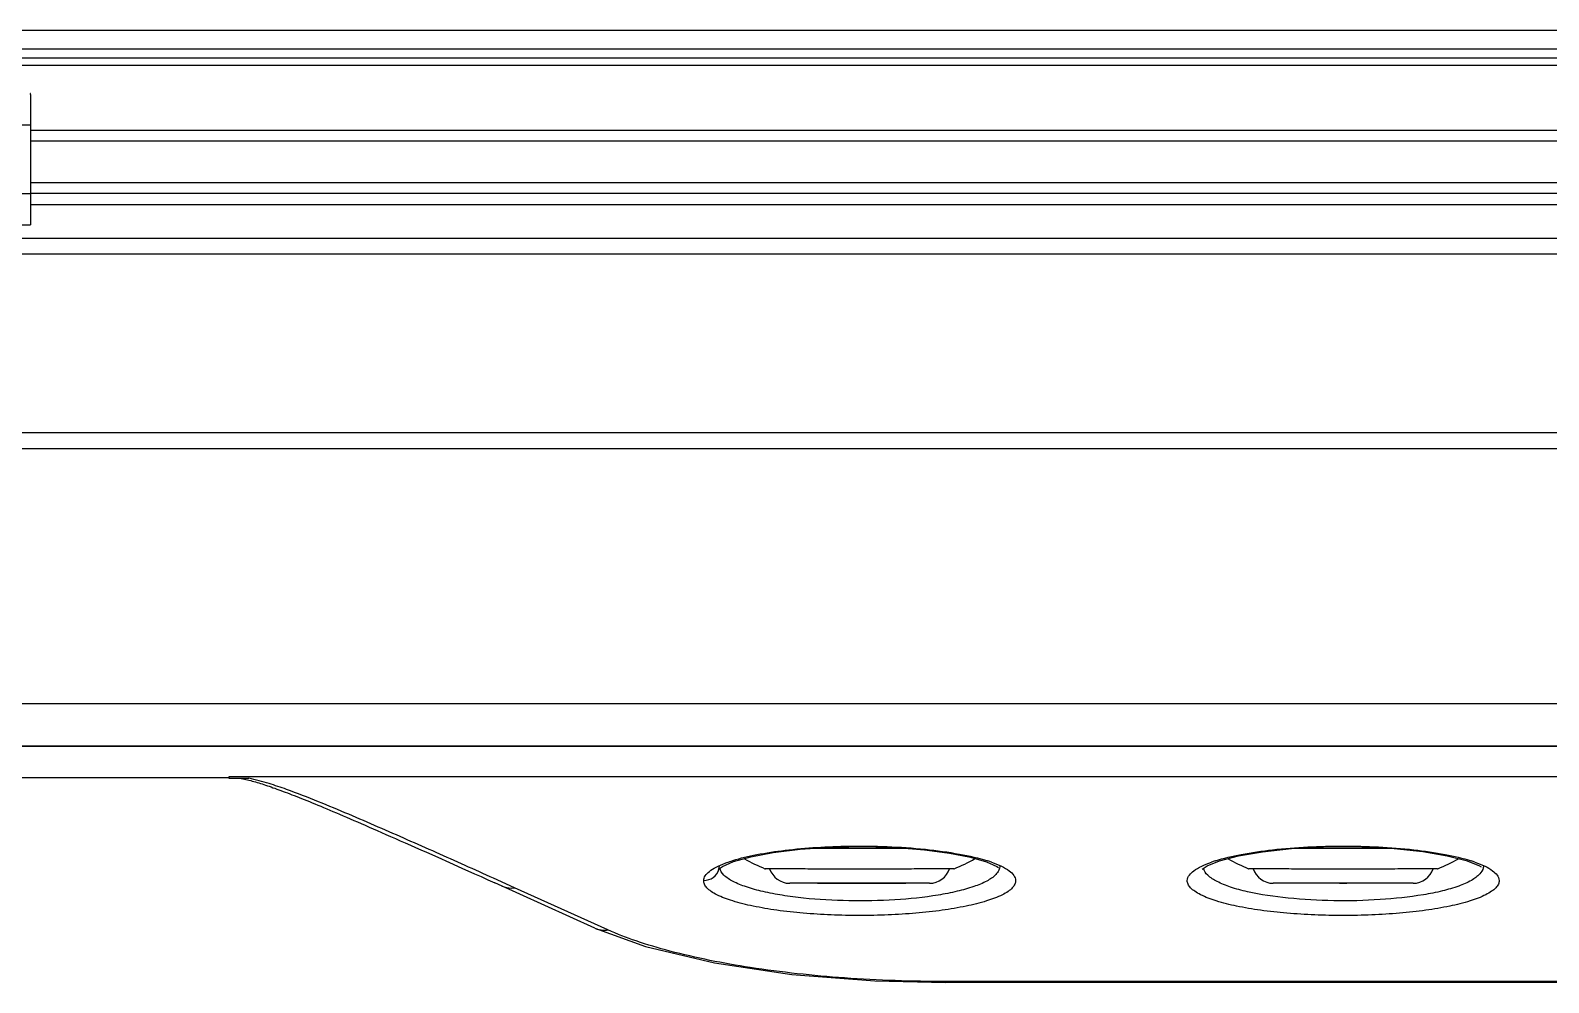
# Model space of a CAD drawing. Header units: millimetres. Extents: x -1538 to 3410, y -1646 to 2016.
# Drawn here: x -104.3 to 40.1, y -1607.4 to -1516.9 of the extents above; entities that cross this region are included whole.
import ezdxf

# ---------------------------------------------------------------- set-up
doc = ezdxf.new("R2010")
doc.units = ezdxf.units.MM
doc.header["$LTSCALE"] = 23.1
doc.layers.get('0').update_dxf_attribs({"linetype": 'CONTINUOUS'})

msp = doc.modelspace()

# ---------------------------------------------------------------- linework, layer by layer
at = {"linetype": 'Continuous'}
for p, q in [((647.03, -1516.86), (-171.77, -1516.86)), ((647.03, -1518.66), (-171.77, -1518.66)), ((-145.17, -1520.16), (564, -1520.16)), ((-144.47, -1519.46), (581.53, -1519.46)), ((-104.32, -1522.97), (-104.32, -1535.36)), ((-136.67, -1525.86), (-104.32, -1525.86)), ((-104.32, -1526.36), (561.47, -1526.36)), ((-104.32, -1527.36), (561.47, -1527.36)), ((561.47, -1531.36), (-104.32, -1531.36)), ((-136.16, -1532.36), (-104.32, -1532.36)), ((561.47, -1532.36), (-104.32, -1532.36)), ((561.47, -1533.46), (-104.32, -1533.46)), ((-159.16, -1536.61), (599.04, -1536.61)), ((-136.05, -1535.36), (-104.32, -1535.36)), ((-159.07, -1538.11), (598.93, -1538.11)), ((-159.07, -1555.11), (598.93, -1555.11)), ((-159.07, -1556.61), (598.93, -1556.61)), ((598.43, -1580.91), (-158.57, -1580.91)), ((209.43, -1584.96), (-159.67, -1584.96)), ((598.43, -1584.91), (-158.57, -1584.91)), ((-85.47, -1587.93), (-208.93, -1587.93)), ((522.53, -1587.83), (-85.47, -1587.83)), ((-85.47, -1587.83), (-85.47, -1587.98)), ((-85.47, -1587.98), (-83.56, -1587.98)), ((-66.67, -1595.01), (-65.59, -1595.49)), ((-65.59, -1595.49), (-64.48, -1595.99)), ((-20.74, -1594.66), (-30.2, -1594.66)), ((-26.51, -1594.43), (-26.49, -1594.48)), ((25.46, -1594.66), (15.58, -1594.66)), ((20.55, -1594.47), (20.55, -1594.42)), ((-64.48, -1595.99), (-63.32, -1596.51)), ((-34.47, -1596.58), (-34.43, -1596.58)), ((-16.5, -1596.58), (-16.47, -1596.58)), ((11.53, -1596.58), (11.57, -1596.58)), ((29.5, -1596.58), (29.53, -1596.58)), ((-58.28, -1598.39), (-60.28, -1597.49)), ((-50.64, -1602.23), (-60.18, -1597.92)), ((-49.41, -1602.39), (-58.28, -1598.39)), ((-18.82, -1597.96), (-32.12, -1597.96)), ((-29.47, -1597.96), (-21.08, -1597.96)), ((27.18, -1597.96), (13.88, -1597.96)), ((20.18, -1597.96), (20.88, -1597.96)), ((61.43, -1607.3), (-17.25, -1607.3)), ((-17.25, -1607.41), (-17.25, -1607.3)), ((61.43, -1607.41), (-17.25, -1607.41))]:
    msp.add_line(p, q, dxfattribs=at)
for points in [[(-84.4, -1587.98), (-84.28, -1588), (-84.14, -1588.03), (-83.99, -1588.06), (-83.85, -1588.09), (-83.7, -1588.12), (-83.55, -1588.16), (-83.39, -1588.2)], [(-83.39, -1588.2), (-83.24, -1588.24), (-83.09, -1588.28), (-82.93, -1588.33), (-82.77, -1588.37)], [(-82.77, -1588.37), (-82.62, -1588.42), (-82.46, -1588.47), (-82.29, -1588.52), (-82.13, -1588.57), (-81.97, -1588.63), (-81.8, -1588.68), (-81.63, -1588.74)], [(-81.63, -1588.74), (-81.45, -1588.8), (-81.27, -1588.87), (-81.09, -1588.93), (-80.9, -1589), (-80.71, -1589.07), (-80.51, -1589.14), (-80.31, -1589.22), (-80.1, -1589.29), (-79.89, -1589.37), (-79.68, -1589.46), (-79.46, -1589.54), (-79.24, -1589.63), (-79.01, -1589.72), (-78.78, -1589.81), (-78.55, -1589.9), (-78.31, -1590), (-78.06, -1590.1), (-77.81, -1590.2), (-77.55, -1590.3), (-77.28, -1590.41), (-77.01, -1590.53), (-76.73, -1590.64), (-76.45, -1590.76), (-76.16, -1590.88), (-75.86, -1591.01), (-75.56, -1591.13), (-75.24, -1591.27), (-74.93, -1591.4), (-74.6, -1591.54), (-74.27, -1591.68), (-73.93, -1591.83), (-73.59, -1591.98), (-73.23, -1592.13), (-72.88, -1592.28), (-72.51, -1592.44), (-72.13, -1592.61), (-71.75, -1592.77), (-71.35, -1592.95), (-70.94, -1593.13), (-70.52, -1593.31), (-70.08, -1593.5), (-69.63, -1593.7), (-69.17, -1593.91), (-68.69, -1594.12), (-68.2, -1594.33), (-67.7, -1594.56), (-67.19, -1594.78), (-66.67, -1595.01)], [(-38.51, -1596.35), (-37.47, -1595.9), (-35.83, -1595.44), (-33.69, -1595.04), (-31.12, -1594.73), (-28.23, -1594.53), (-26.49, -1594.48)], [(-26.49, -1594.48), (-24.91, -1594.47), (-21.99, -1594.56), (-19.3, -1594.78), (-16.92, -1595.09), (-14.93, -1595.48), (-13.4, -1595.93), (-12.41, -1596.36), (-12.25, -1596.45)], [(7.11, -1596.62), (7.12, -1596.62), (7.6, -1596.3), (8.77, -1595.83), (10.56, -1595.36), (12.87, -1594.96), (15.6, -1594.66), (18.66, -1594.5), (20.55, -1594.47)], [(20.55, -1594.47), (22.31, -1594.49), (25.37, -1594.65), (28.1, -1594.94), (30.42, -1595.34), (32.23, -1595.8), (33.43, -1596.28), (33.66, -1596.4)], [(-63.32, -1596.51), (-62.11, -1597.05), (-61.48, -1597.33), (-60.84, -1597.62), (-60.18, -1597.92)], [(-38.89, -1596.61), (-38.89, -1596.62), (-38.51, -1596.35)], [(-50.65, -1602.23), (-45.83, -1603.98), (-39.27, -1605.53), (-31.9, -1606.62), (-24.02, -1607.24), (-17.25, -1607.41)]]:
    msp.add_lwpolyline(points, dxfattribs=at)
for centre, radius, start, end in [((-26.66, -1578.17), 20, 240.7633, 247.0218), ((-24.27, -1578.17), 20, 292.9782, 299.254), ((-17.27, -1608.33), 13.12, 70.6453, 72.2125), ((12.32, -1608.21), 12.99, 107.7743, 109.4199), ((19.34, -1578.17), 20, 240.7791, 247.0218), ((21.73, -1578.17), 20, 292.9782, 299.2236), ((28.74, -1608.24), 13.03, 70.6446, 72.2225), ((-33.47, -1650.14), 53.57, 90.5803, 91.0353), ((-32.12, -1595.96), 2, 197.8768, 270), ((-18.82, -1595.96), 2, 270, 342.1233), ((-17.64, -1662.39), 65.82, 89.0071, 89.3774), ((12.53, -1650.14), 53.57, 90.5803, 91.0353), ((13.88, -1595.96), 2, 197.8768, 270), ((27.18, -1595.96), 2, 270, 342.1233), ((28.36, -1662.39), 65.82, 89.0071, 89.3774), ((-49.78, -1600.33), 2.09, 245.6808, 251.6431)]:
    msp.add_arc(centre, radius, start, end, dxfattribs=at)
for points, knots in [([(-104.32, -1522.97), (-104.32, -1522.95), (-104.32, -1522.93), (-104.33, -1522.89), (-104.35, -1522.87), (-104.37, -1522.86), (-104.38, -1522.86)], [0, 0, 0, 0, 0.336659, 0.591295, 0.793742, 1, 1, 1, 1]), ([(-60.28, -1597.49), (-62.09, -1596.67), (-65.75, -1595.03), (-70.34, -1593), (-74.08, -1591.39), (-76.98, -1590.18), (-79.5, -1589.19), (-81.71, -1588.44), (-82.91, -1588.11), (-83.56, -1587.98)], [0, 0, 0, 0, 0.237401, 0.477014, 0.598493, 0.722378, 0.851668, 0.921192, 1, 1, 1, 1]), ([(-26.49, -1594.43), (-24.07, -1594.39), (-20.53, -1594.52), (-16.12, -1595.11), (-14.15, -1595.56), (-13.26, -1595.84)], [0, 0, 0, 0, 0.545549, 0.791926, 1, 1, 1, 1]), ([(-38.27, -1596.05), (-38.21, -1596.03), (-37.97, -1595.94), (-37.72, -1595.86), (-37.53, -1595.8)], [0, 0, 0, 0, 0.239962, 1, 1, 1, 1]), ([(-37.53, -1595.8), (-36.79, -1595.56), (-35.14, -1595.18), (-31.46, -1594.63), (-28.52, -1594.46), (-26.49, -1594.43)], [0, 0, 0, 0, 0.210198, 0.454705, 1, 1, 1, 1]), ([(8.35, -1595.83), (9.16, -1595.57), (10.98, -1595.15), (15.03, -1594.57), (18.28, -1594.42), (20.52, -1594.42)], [0, 0, 0, 0, 0.208309, 0.453478, 1, 1, 1, 1]), ([(20.52, -1594.42), (22.77, -1594.42), (26.02, -1594.57), (30.09, -1595.15), (31.9, -1595.57), (32.72, -1595.83)], [0, 0, 0, 0, 0.546518, 0.791704, 1, 1, 1, 1]), ([(-40.3, -1597.69), (-40.29, -1597.54), (-40.16, -1597.2), (-39.73, -1596.78), (-39.08, -1596.38), (-38.56, -1596.16), (-38.27, -1596.05)], [0, 0, 0, 0, 0.168199, 0.381181, 0.657724, 1, 1, 1, 1]), ([(-40.3, -1597.69), (-39.98, -1597.69), (-39.32, -1597.49), (-38.93, -1596.93), (-38.85, -1596.62)], [0, 0, 0, 0, 0.504941, 1, 1, 1, 1]), ([(-12.52, -1597.14), (-12.76, -1597.39), (-13.44, -1597.83), (-14.69, -1598.33), (-16.25, -1598.76), (-18.74, -1599.25), (-22.19, -1599.6), (-26.48, -1599.67), (-30.06, -1599.49), (-32.77, -1599.13), (-34.59, -1598.79), (-36.16, -1598.36), (-37.43, -1597.86), (-38.34, -1597.3), (-38.72, -1596.78), (-38.77, -1596.53)], [0, 0, 0, 0, 0.037713, 0.087128, 0.146696, 0.214102, 0.364806, 0.524901, 0.682234, 0.755867, 0.823676, 0.883766, 0.933838, 0.972247, 1, 1, 1, 1]), ([(-34.01, -1596.57), (-33.5, -1596.57), (-32.3, -1596.57), (-30.29, -1596.57), (-27.94, -1596.58), (-25.47, -1596.58), (-22.99, -1596.58), (-20.64, -1596.57), (-18.64, -1596.57), (-17.43, -1596.57), (-16.92, -1596.57)], [0, 0, 0, 0, 0.088531, 0.212156, 0.352664, 0.499999, 0.647334, 0.787842, 0.911468, 1, 1, 1, 1]), ([(-12.92, -1595.95), (-12.6, -1596.07), (-12.02, -1596.3), (-11.28, -1596.71), (-10.79, -1597.16), (-10.64, -1597.53), (-10.64, -1597.69)], [0, 0, 0, 0, 0.345705, 0.624225, 0.836188, 1, 1, 1, 1]), ([(-12.13, -1596.3), (-12.13, -1596.44), (-12.2, -1596.76), (-12.4, -1597.02), (-12.52, -1597.14)], [0, 0, 0, 0, 0.459815, 1, 1, 1, 1]), ([(5.7, -1597.69), (5.72, -1597.32), (6.24, -1596.77), (7.08, -1596.31), (7.67, -1596.07), (8, -1595.95)], [0, 0, 0, 0, 0.371204, 0.651972, 1, 1, 1, 1]), ([(33.53, -1597.07), (33.31, -1597.32), (32.65, -1597.77), (31.44, -1598.29), (29.9, -1598.73), (27.41, -1599.22), (23.95, -1599.58), (19.65, -1599.68), (15.42, -1599.44), (12.14, -1598.98), (9.89, -1598.38), (8.61, -1597.87), (7.69, -1597.31), (7.29, -1596.79), (7.23, -1596.54)], [0, 0, 0, 0, 0.036717, 0.085037, 0.143767, 0.210929, 0.361491, 0.521906, 0.679859, 0.822352, 0.882777, 0.933107, 0.971956, 1, 1, 1, 1]), ([(11.99, -1596.57), (12.5, -1596.57), (13.7, -1596.57), (15.71, -1596.57), (18.06, -1596.58), (20.53, -1596.58), (23.01, -1596.58), (25.36, -1596.57), (27.36, -1596.57), (28.57, -1596.57), (29.08, -1596.57)], [0, 0, 0, 0, 0.088531, 0.212156, 0.352664, 0.499999, 0.647334, 0.787842, 0.911468, 1, 1, 1, 1]), ([(33.06, -1595.95), (33.39, -1596.06), (33.98, -1596.3), (34.83, -1596.77), (35.35, -1597.32), (35.36, -1597.69)], [0, 0, 0, 0, 0.348196, 0.62906, 1, 1, 1, 1]), ([(33.87, -1596.3), (33.87, -1596.36), (33.84, -1596.65), (33.68, -1596.91), (33.53, -1597.07)], [0, 0, 0, 0, 0.230084, 1, 1, 1, 1]), ([(-59.51, -1598.22), (-59.23, -1598.35), (-58.8, -1598.44), (-58.39, -1598.4), (-58.28, -1598.39)], [0, 0, 0, 0, 0.744667, 1, 1, 1, 1]), ([(-10.64, -1597.69), (-10.63, -1597.81), (-10.69, -1598.08), (-10.95, -1598.43), (-11.36, -1598.77), (-12.17, -1599.23), (-13.51, -1599.71), (-15.42, -1600.18), (-17.67, -1600.56), (-20.15, -1600.83), (-22.77, -1600.99), (-25.47, -1601.05), (-28.16, -1600.99), (-30.78, -1600.83), (-33.26, -1600.56), (-35.51, -1600.18), (-37.42, -1599.71), (-38.77, -1599.23), (-39.57, -1598.77), (-39.98, -1598.43), (-40.24, -1598.08), (-40.3, -1597.81), (-40.3, -1597.69)], [0, 0, 0, 0, 0.01141, 0.024764, 0.041314, 0.061542, 0.112775, 0.176473, 0.249603, 0.329536, 0.413767, 0.499997, 0.586226, 0.670465, 0.750399, 0.823519, 0.887228, 0.938468, 0.958692, 0.975239, 0.98859, 1, 1, 1, 1]), ([(35.36, -1597.69), (35.37, -1597.81), (35.31, -1598.08), (35.04, -1598.43), (34.63, -1598.76), (33.82, -1599.22), (32.49, -1599.71), (30.57, -1600.18), (28.33, -1600.56), (25.85, -1600.83), (23.23, -1600.99), (20.53, -1601.05), (17.84, -1600.99), (15.22, -1600.83), (12.74, -1600.56), (10.49, -1600.18), (8.58, -1599.71), (7.24, -1599.22), (6.44, -1598.76), (6.03, -1598.43), (5.76, -1598.08), (5.7, -1597.81), (5.7, -1597.69)], [0, 0, 0, 0, 0.011417, 0.024839, 0.041469, 0.061718, 0.112771, 0.176304, 0.249562, 0.32954, 0.413752, 0.499995, 0.586239, 0.670457, 0.750436, 0.823681, 0.887218, 0.938281, 0.958528, 0.975158, 0.988582, 1, 1, 1, 1]), ([(-50.44, -1602.31), (-50.19, -1602.39), (-49.84, -1602.44), (-49.49, -1602.41), (-49.41, -1602.39)], [0, 0, 0, 0, 0.745621, 1, 1, 1, 1]), ([(-17.25, -1607.3), (-20.47, -1607.3), (-26.7, -1607.09), (-35.49, -1606.15), (-42.1, -1604.86), (-46.59, -1603.53), (-48.53, -1602.79), (-49.41, -1602.39)], [0, 0, 0, 0, 0.295448, 0.571069, 0.809958, 0.911633, 1, 1, 1, 1])]:
    msp.add_open_spline(points, degree=3, knots=knots, dxfattribs=at)
msp.add_open_spline([(-38.85, -1596.62), (-38.82, -1596.52), (-38.8, -1596.42), (-38.8, -1596.32)], degree=3, dxfattribs=at)

doc.saveas('drawing.dxf')
